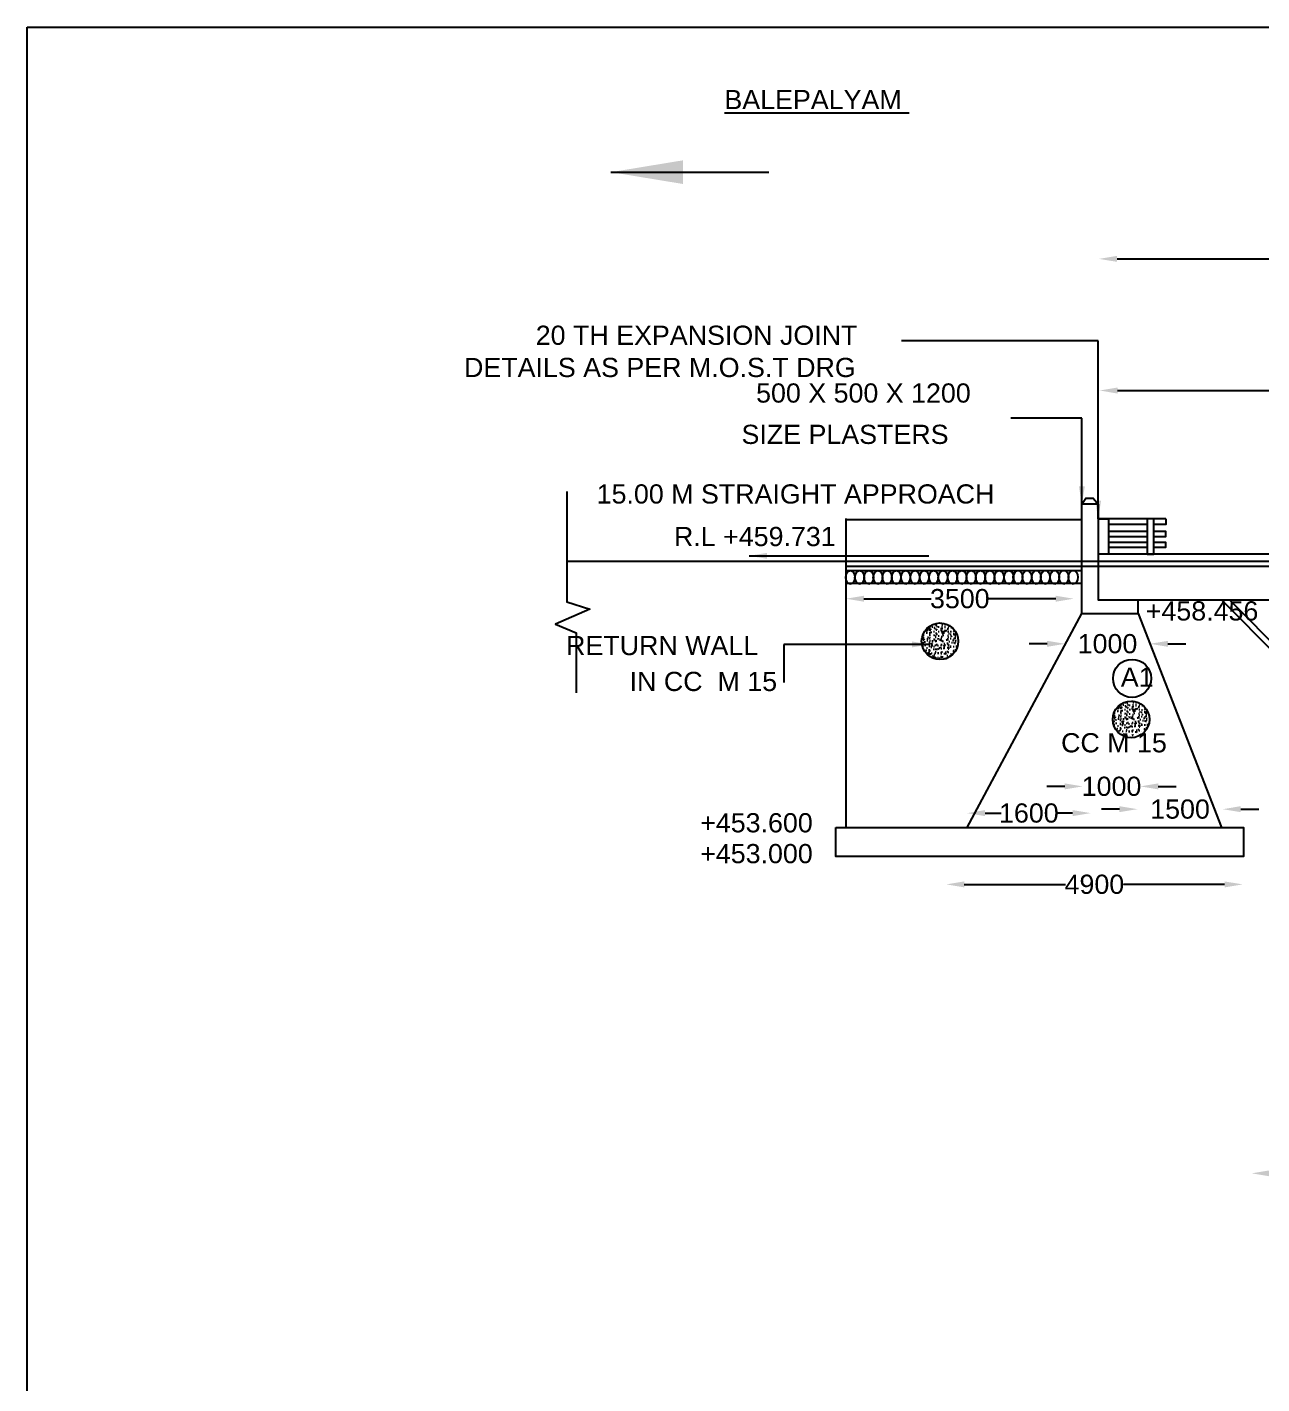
# Model space of a CAD drawing. Header units: millimetres. Extents: x 5124 to 2554707, y 2311 to 44369280.
# Drawn here: x 2437019 to 2462757, y 44341004 to 44369280 of the extents above; entities that cross this region are included whole.
import ezdxf

# ---------------------------------------------------------------- set-up
doc = ezdxf.new("R2010")
doc.units = ezdxf.units.MM
doc.header["$MEASUREMENT"] = 0
for name, color, linetype in [('DIMENSION', 7, 'Continuous'), ('DRAWING', 2, 'Continuous'), ('TEXT', 7, 'Continuous')]:
    doc.layers.add(name, color=color, linetype=linetype)
doc.styles.get("Standard").update_dxf_attribs({"font": 'arial.ttf', "height": 400})
doc.dimstyles.get("Standard").update_dxf_attribs({"dimtxt": 400, "dimasz": 375, "dimexe": 0.18, "dimexo": 0.0625, "dimgap": 0.09, "dimtad": 0, "dimdec": 0, "dimzin": 0, "dimdsep": 46, "dimtxsty": 'Standard', "dimcen": 0.09, "dimse1": 1, "dimse2": 1, "dimadec": 0, "dimazin": 0, "dimtfac": 1, "dimtdec": 0, "dimtofl": 0, "dimtmove": 0, "dimatfit": 3, "dimfxl": 1, "dimtolj": 1, "dimtzin": 0, "dimarcsym": 0})

# ---------------------------------------------------------------- blocks, each defined once
blk = doc.blocks.new('*D53')
at = {"layer": 'Defpoints', "color": 0, "transparency": 16777216}
for p in [(2459363, 44364487), (2491369, 44364487), (2491369, 44364450)]:
    blk.add_point(p, dxfattribs=at)
at = {"layer": 'TEXT', "color": 0, "lineweight": -2, "transparency": 16777216}
for p, q in [((2459738, 44364450), (2471942, 44364450)), ((2490994, 44364450), (2478791, 44364450))]:
    blk.add_line(p, q, dxfattribs=at)
at = {"layer": 'TEXT', "color": 0, "transparency": 16777216}
for points in [[(2459738, 44364513), (2459738, 44364388), (2459363, 44364450)], [(2490994, 44364513), (2490994, 44364388), (2491369, 44364450)]]:
    blk.add_solid(points, dxfattribs=at)
at = {"layer": 'TEXT', "color": 0, "transparency": 16777216, "insert": (2475366, 44364450), "char_height": 400, "attachment_point": 5}
blk.add_mtext('\\A1;3 SPANS OF 10.150 M C/C ', dxfattribs=at)
blk = doc.blocks.new('*D54')
at = {"layer": 'Defpoints', "color": 0, "transparency": 16777216}
for p in [(2459374, 44361852), (2470074, 44361852), (2470074, 44361707)]:
    blk.add_point(p, dxfattribs=at)
at = {"layer": 'TEXT', "color": 0, "lineweight": -2, "transparency": 16777216}
for p, q in [((2459749, 44361707), (2463991, 44361707)), ((2469699, 44361707), (2465457, 44361707))]:
    blk.add_line(p, q, dxfattribs=at)
at = {"layer": 'TEXT', "color": 0, "transparency": 16777216}
for points in [[(2459749, 44361769), (2459749, 44361644), (2459374, 44361707)], [(2469699, 44361769), (2469699, 44361644), (2470074, 44361707)]]:
    blk.add_solid(points, dxfattribs=at)
at = {"layer": 'TEXT', "color": 0, "transparency": 16777216, "insert": (2464724, 44361707), "char_height": 400, "attachment_point": 5}
blk.add_mtext('\\A1;10150', dxfattribs=at)
blk = doc.blocks.new('*D68')
at = {"layer": 'Defpoints', "color": 0, "transparency": 16777216}
for p in [(2456178, 44351495), (2462354, 44351495), (2462354, 44351414)]:
    blk.add_point(p, dxfattribs=at)
at = {"layer": 'TEXT', "color": 0, "lineweight": -2, "transparency": 16777216}
for p, q in [((2456553, 44351414), (2458661, 44351414)), ((2461979, 44351414), (2459871, 44351414))]:
    blk.add_line(p, q, dxfattribs=at)
at = {"layer": 'TEXT', "color": 0, "transparency": 16777216}
for points in [[(2456553, 44351476), (2456553, 44351351), (2456178, 44351414)], [(2461979, 44351476), (2461979, 44351351), (2462354, 44351414)]]:
    blk.add_solid(points, dxfattribs=at)
at = {"layer": 'TEXT', "color": 0, "transparency": 16777216, "insert": (2459266, 44351414), "char_height": 400, "attachment_point": 5}
blk.add_mtext('\\A1;4900', dxfattribs=at)
blk = doc.blocks.new('*D69')
at = {"layer": 'Defpoints', "color": 0, "transparency": 16777216}
for p in [(2459187, 44352899), (2456612, 44352601), (2459187, 44352601)]:
    blk.add_point(p, dxfattribs=at)
at = {"layer": 'TEXT', "color": 0, "lineweight": -2, "transparency": 16777216}
for p, q in [((2456987, 44352899), (2457322, 44352899)), ((2458812, 44352899), (2458477, 44352899))]:
    blk.add_line(p, q, dxfattribs=at)
at = {"layer": 'TEXT', "color": 0, "transparency": 16777216}
for points in [[(2456987, 44352962), (2456987, 44352837), (2456612, 44352899)], [(2458812, 44352962), (2458812, 44352837), (2459187, 44352899)]]:
    blk.add_solid(points, dxfattribs=at)
at = {"layer": 'TEXT', "color": 0, "transparency": 16777216, "insert": (2457899, 44352899), "char_height": 400, "attachment_point": 5}
blk.add_mtext('\\A1;1600', dxfattribs=at)
blk = doc.blocks.new('*D70')
at = {"layer": 'Defpoints', "color": 0, "transparency": 16777216}
for p in [(2459022, 44353463), (2460223, 44353463), (2460223, 44353456)]:
    blk.add_point(p, dxfattribs=at)
at = {"layer": 'TEXT', "color": 0, "lineweight": -2, "transparency": 16777216}
for p, q in [((2458647, 44353456), (2458272, 44353456)), ((2460598, 44353456), (2460973, 44353456))]:
    blk.add_line(p, q, dxfattribs=at)
at = {"layer": 'TEXT', "color": 0, "transparency": 16777216}
for points in [[(2458647, 44353519), (2458647, 44353394), (2459022, 44353456)], [(2460598, 44353519), (2460598, 44353394), (2460223, 44353456)]]:
    blk.add_solid(points, dxfattribs=at)
at = {"layer": 'TEXT', "color": 0, "transparency": 16777216, "insert": (2459623, 44353456), "char_height": 400, "attachment_point": 5}
blk.add_mtext('\\A1;1000', dxfattribs=at)
blk = doc.blocks.new('*D71')
at = {"layer": 'Defpoints', "color": 0, "transparency": 16777216}
for p in [(2460161, 44353049), (2461941, 44353049), (2461941, 44352981)]:
    blk.add_point(p, dxfattribs=at)
at = {"layer": 'TEXT', "color": 0, "lineweight": -2, "transparency": 16777216}
for p, q in [((2459786, 44352981), (2459411, 44352981)), ((2462316, 44352981), (2462691, 44352981))]:
    blk.add_line(p, q, dxfattribs=at)
at = {"layer": 'TEXT', "color": 0, "transparency": 16777216}
for points in [[(2459786, 44353044), (2459786, 44352919), (2460161, 44352981)], [(2462316, 44353044), (2462316, 44352919), (2461941, 44352981)]]:
    blk.add_solid(points, dxfattribs=at)
at = {"layer": 'TEXT', "color": 0, "transparency": 16777216, "insert": (2461051, 44352981), "char_height": 400, "attachment_point": 5}
blk.add_mtext('\\A1;1500', dxfattribs=at)
blk = doc.blocks.new('*D72')
at = {"layer": 'Defpoints', "color": 0, "transparency": 16777216}
for p in [(2458834, 44357367), (2454087, 44357327), (2458834, 44356743)]:
    blk.add_point(p, dxfattribs=at)
at = {"layer": 'TEXT', "color": 0, "lineweight": -2, "transparency": 16777216}
for p, q in [((2454462, 44357367), (2455864, 44357367)), ((2458459, 44357367), (2457057, 44357367))]:
    blk.add_line(p, q, dxfattribs=at)
at = {"layer": 'TEXT', "color": 0, "transparency": 16777216}
for points in [[(2454462, 44357430), (2454462, 44357305), (2454087, 44357367)], [(2458459, 44357430), (2458459, 44357305), (2458834, 44357367)]]:
    blk.add_solid(points, dxfattribs=at)
at = {"layer": 'TEXT', "color": 0, "transparency": 16777216, "insert": (2456460, 44357367), "char_height": 400, "attachment_point": 5}
blk.add_mtext('\\A1;3500', dxfattribs=at)
blk = doc.blocks.new('*D73')
at = {"layer": 'Defpoints', "color": 0, "transparency": 16777216}
for p in [(2458655, 44356409), (2460424, 44356428), (2460424, 44356428)]:
    blk.add_point(p, dxfattribs=at)
at = {"layer": 'TEXT', "color": 0, "lineweight": -2, "transparency": 16777216}
for p, q in [((2458280, 44356428), (2457905, 44356428)), ((2460799, 44356428), (2461174, 44356428))]:
    blk.add_line(p, q, dxfattribs=at)
at = {"layer": 'TEXT', "color": 0, "transparency": 16777216}
for points in [[(2458280, 44356490), (2458280, 44356365), (2458655, 44356428)], [(2460799, 44356490), (2460799, 44356365), (2460424, 44356428)]]:
    blk.add_solid(points, dxfattribs=at)
at = {"layer": 'TEXT', "color": 0, "transparency": 16777216, "insert": (2459539, 44356428), "char_height": 400, "attachment_point": 5}
blk.add_mtext('\\A1;1000', dxfattribs=at)
blk = doc.blocks.new('*D76')
at = {"layer": 'Defpoints', "color": 0, "transparency": 16777216}
for p in [(2462545, 44345476), (2466605, 44345476), (2466605, 44345392)]:
    blk.add_point(p, dxfattribs=at)
at = {"layer": 'TEXT', "color": 0, "lineweight": -2, "transparency": 16777216}
for p, q in [((2462920, 44345392), (2463975, 44345392)), ((2466230, 44345392), (2465175, 44345392))]:
    blk.add_line(p, q, dxfattribs=at)
at = {"layer": 'TEXT', "color": 0, "transparency": 16777216}
for points in [[(2462920, 44345454), (2462920, 44345329), (2462545, 44345392)], [(2466230, 44345454), (2466230, 44345329), (2466605, 44345392)]]:
    blk.add_solid(points, dxfattribs=at)
at = {"layer": 'TEXT', "color": 0, "transparency": 16777216, "insert": (2464575, 44345392), "char_height": 400, "attachment_point": 5}
blk.add_mtext('\\A1;6585', dxfattribs=at)

msp = doc.modelspace()

# ---------------------------------------------------------------- hatches: boundary and pattern name
at = {"layer": 'TEXT'}
h = msp.add_hatch(dxfattribs=at)
h.set_pattern_fill('AR-CONC', color=0, scale=25)
h.set_pattern_definition([(50, (-37686.4, 198.4), (179.31504565, -15.68803375), [18.75, -206.25]), (355, (-37686.4, 198.4), (-34.6878334, 188.0480334), [15, -165]), (100.45144446, (-37671.46, 197.1), (144.6272117, 172.35999774), [15.935048, -175.285528]), (46.1842, (-37686.4, 248.4), (266.8103327, -41.3798202), [28.125, -309.375]), (96.6356355, (-37664.17, 244.96), (233.6654864, 243.5296502), [23.9025855, -262.92844]), (351.184164, (-37686.4, 248.4), (233.6654863, 243.52965), [22.5, -247.5000002]), (21, (-37661.4, 235.9), (149.22676303, -100.65472267), [18.75, -206.25]), (326, (-37661.4, 235.9), (60.828833, 181.28751126), [15, -165]), (71.45144474, (-37648.97, 227.52), (210.0555942, 80.6327882), [15.9350475, -175.285528]), (37.5, (-37686.4, 198.406), (3.03996383, 83.22346346), [0, -163, 0, -167.5, 0, -165.625]), (7.5, (-37686.4, 198.41), (65.76738436, 98.60292797), [0, -95.5, 0, -159.25, 0, -63.125]), (327.5, (-37742.15, 198.406), (133.45560904, -5.63871793), [0, -62.5, 0, -195, 0, -258.75]), (317.5, (-37767.15, 198.41), (145.79654234, 25.02624558), [0, -81.25, 0, -129.5, 0, -183.75])])
h.paths.add_polyline_path([(2455664.9, 44356480.4, 1), (2456428.8, 44356480.4, 1)])
h = msp.add_hatch(dxfattribs=at)
h.set_pattern_fill('AR-CONC', color=0, scale=25)
h.set_pattern_definition([(50, (-33703.63, -1429.41), (179.31504565, -15.68803375), [18.75, -206.25]), (355, (-33703.63, -1429.41), (-34.6878334, 188.0480334), [15, -165]), (100.45144446, (-33688.68, -1430.72), (144.6272117, 172.35999774), [15.935048, -175.285528]), (46.1842, (-33703.63, -1379.41), (266.8103327, -41.3798202), [28.125, -309.375]), (96.6356355, (-33681.4, -1382.86), (233.6654864, 243.5296502), [23.9025855, -262.92844]), (351.184164, (-33703.63, -1379.4), (233.6654863, 243.52965), [22.5, -247.5000002]), (21, (-33678.63, -1391.91), (149.22676303, -100.65472267), [18.75, -206.25]), (326, (-33678.63, -1391.91), (60.828833, 181.28751126), [15, -165]), (71.45144474, (-33666.19, -1400.3), (210.0555942, 80.6327882), [15.9350475, -175.285528]), (37.5, (-33703.625, -1429.41), (3.03996383, 83.22346346), [0, -163, 0, -167.5, 0, -165.625]), (7.5, (-33703.625, -1429.41), (65.76738436, 98.60292797), [0, -95.5, 0, -159.25, 0, -63.125]), (327.5, (-33759.375, -1429.41), (133.45560904, -5.63871793), [0, -62.5, 0, -195, 0, -258.75]), (317.5, (-33784.38, -1429.41), (145.79654234, 25.02624558), [0, -81.25, 0, -129.5, 0, -183.75])])
h.paths.add_polyline_path([(2459647.7, 44354852.6, 1), (2460411.6, 44354852.6, 1)])

# ---------------------------------------------------------------- linework, layer by layer
at = {"layer": 'DIMENSION'}
msp.add_lwpolyline([(2459004.7, 44359012.2), (2454086.6, 44359012.2)], dxfattribs=at)
for centre in [(2454179.2, 44357813), (2454371.3, 44357813), (2454563.3, 44357813), (2454753.3, 44357813), (2454947.4, 44357813), (2455138.2, 44357813), (2455332.2, 44357813), (2455526.2, 44357813), (2455720.3, 44357813), (2455914.3, 44357813), (2456108.3, 44357813), (2456306.3, 44357813), (2456503.2, 44357813), (2456697.2, 44357813), (2456891.2, 44357813), (2457087.2, 44357813), (2457281.3, 44357813), (2457481.3, 44357813), (2457670, 44357815.4), (2457862.1, 44357815.4), (2458054.1, 44357815.4), (2458244.1, 44357815.4), (2458438.1, 44357815.4), (2458629, 44357815.4), (2458823, 44357815.4)]:
    msp.add_ellipse(centre, major_axis=(0, -142), ratio=0.6760549, dxfattribs=at)
msp.add_ellipse((2457673.3, 44357813), major_axis=(0, -142), ratio=0.6760549, start_param=3.4708185, end_param=5.9539594, dxfattribs=at)
at = {"layer": 'DRAWING', "color": 0}
for points in [[(2448270.3, 44359600.2), (2448270.3, 44357303.6), (2448746.3, 44357151.5), (2448035.8, 44356838.3), (2448461.6, 44356655.6), (2448461.6, 44355408.9)], [(2456612.1, 44352601), (2459004.7, 44357061.5), (2459004.7, 44359338.7), (2459086.4, 44359463.2), (2459242.1, 44359463.2), (2459342.8, 44359335.1), (2459004.7, 44359335.1)], [(2459342.8, 44359335.1), (2459342.8, 44357345.1), (2491533, 44357345.1), (2491533, 44359257.8), (2491593.7, 44359386.9), (2491717.5, 44359386.9), (2491795.8, 44359268.7), (2491795.8, 44357008.3), (2493474.4, 44352582.3)], [(2454086.6, 44359039.3), (2454086.6, 44352594)], [(2459342.8, 44359032.8), (2459561.2, 44359032.8), (2459561.2, 44358295)], [(2460365.8, 44359032.8), (2459342.8, 44359032.8)], [(2460365.8, 44359032.8), (2460365.8, 44358295), (2460506.9, 44358295), (2460506.9, 44359032.8)], [(2460506.9, 44359032.8), (2460365.8, 44359032.8)], [(2460756.1, 44359032.8), (2460756.1, 44358911.4), (2460506.9, 44358911.4)], [(2460756.1, 44359032.8), (2460506.9, 44359032.8)], [(2460365.8, 44358911.4), (2459561.2, 44358911.4)], [(2460365.8, 44358770.2), (2459561.2, 44358770.2), (2459561.2, 44358663.9), (2460365.8, 44358663.9)], [(2460506.9, 44358663.9), (2460756.1, 44358663.9), (2460756.1, 44358770.2), (2460506.9, 44358770.2)], [(2460365.8, 44358540.2), (2459561.2, 44358540.2), (2459561.2, 44358442.8), (2460365.8, 44358442.8)], [(2460506.9, 44358442.8), (2460756.1, 44358442.8), (2460756.1, 44358540.2), (2460506.9, 44358540.2)], [(2491358.8, 44358295), (2459342.8, 44358295)], [(2500544.2, 44358146.7), (2454123.3, 44358146.7), (2448270.3, 44358146.7)], [(2495336, 44358038.8), (2454086.6, 44358038.8)], [(2459004.7, 44357946.6), (2454086.6, 44357946.6)], [(2459004.7, 44357686.3), (2454086.6, 44357686.3)], [(2459004.7, 44357061.5), (2460176.2, 44357061.5), (2460176.2, 44357345.1)], [(2461917.2, 44357345.1), (2466598.1, 44352637.3), (2484280.8, 44352637.3), (2488956.7, 44357345.1)], [(2462078.5, 44357345.1), (2466645.7, 44352751.7), (2484233.1, 44352751.7), (2488795.5, 44357345.1)], [(2460176.2, 44357061.5), (2461917.2, 44352601)]]:
    msp.add_lwpolyline(points, dxfattribs=at)
msp.add_lwpolyline([(2453877.6, 44352601), (2462375.6, 44352601), (2462375.6, 44351992.6), (2453877.6, 44351992.6)], close=True, dxfattribs=at)
at = {"layer": 'TEXT', "color": 0}
msp.add_lwpolyline([(2437018.5, 44369280), (2554648.5, 44369280), (2554648.5, 44291267.9), (2437018.5, 44291267.9)], close=True, dxfattribs=at)
for centre, radius in [((2456046.9, 44356480.4), 381.9), ((2460050.5, 44355707.5), 396.4), ((2460029.7, 44354852.6), 381.9)]:
    msp.add_circle(centre, radius, dxfattribs=at)

# ---------------------------------------------------------------- texts
for s, p in [('%%UBALEPALYAM ', (2451553.3, 44367570.7)), ('20 TH EXPANSION JOINT ', (2447620.2, 44362658.7)), ('DETAILS AS PER M.O.S.T DRG', (2446125.5, 44361987.3)), ('500 X 500 X 1200', (2452214, 44361455)), ('SIZE PLASTERS ', (2451909.6, 44360593.2)), ('15.00 M STRAIGHT APPROACH ', (2448890.7, 44359351.3)), ('R.L +459.731 ', (2450501.9, 44358464)), ('+458.456', (2460337.2, 44356913.6)), ('RETURN WALL ', (2448253.3, 44356192.6)), ('A1', (2459816.2, 44355532.5)), ('IN CC  M 15 ', (2449577.5, 44355443.7)), ('CC M 15 ', (2458571.1, 44354165.5)), ('+453.600', (2451048.5, 44352498.2)), ('+453.000', (2451048.5, 44351855.6))]:
    msp.add_text(s, height=400, dxfattribs=at).set_placement(p)

# ---------------------------------------------------------------- dimensions: what is measured, and where the dimension line sits
for base, p1, p2, text, picture, middle in [((2491369.4, 44364450.4), (2459363.4, 44364487.2), (2491369.4, 44364487.2), '3 SPANS OF 10.150 M C/C ', '*D53', (2475366.4, 44364450.4)), ((2470073.5, 44361706.9), (2459374.4, 44361852.1), (2470073.5, 44361852.1), '10150', '*D54', (2464724, 44361706.9)), ((2458833.9, 44357367.1), (2454086.6, 44357327.5), (2458833.9, 44356743), '3500', '*D72', (2456460.3, 44357367.1)), ((2460423.5, 44356427.8), (2458654.7, 44356409), (2460423.5, 44356427.8), '1000', '*D73', (2459539.1, 44356427.8)), ((2460223.3, 44353456), (2459022.4, 44353463.2), (2460223.3, 44353463.2), '1000', '*D70', (2459622.8, 44353456)), ((2459186.8, 44352899), (2456612.1, 44352601), (2459186.8, 44352601), '1600', '*D69', (2457899.4, 44352899)), ((2461941.2, 44352981.2), (2460161.4, 44353048.5), (2461941.2, 44353048.5), '1500', '*D71', (2461051.3, 44352981.2)), ((2462353.8, 44351413.6), (2456178.5, 44351494.9), (2462353.8, 44351494.9), '4900', '*D68', (2459266.1, 44351413.6)), ((2466605.1, 44345391.6), (2462545.1, 44345475.9), (2466605.1, 44345475.9), '6585', '*D76', (2464575.1, 44345391.6))]:
    dim = msp.add_linear_dim(base=base, p1=p1, p2=p2, text=text, dimstyle='Standard', dxfattribs=at)
    dim.commit()
    dim.dimension.update_dxf_attribs({"geometry": picture, "text_midpoint": middle})

# ---------------------------------------------------------------- leaders
at = {"layer": 'DIMENSION'}
for points in [[(2452067, 44358261.3), (2455817.4, 44358261.3)], [(2455837.9, 44356415.4), (2452791.8, 44356415.4), (2452791.8, 44355624.6)]]:
    msp.add_leader(points, dimstyle='Standard', override={"dimgap": 0.09, "dimtad": 0}, dxfattribs=at)
at = {"layer": 'TEXT', "color": 0}
for points, override in [([(2449188.7, 44366257.6), (2452477.5, 44366257.6)], {"dimasz": 1500}), ([(2459342.8, 44359032.8), (2459342.8, 44362739.9), (2455242.9, 44362739.9)], {"dimgap": 0.09, "dimtad": 0}), ([(2459004.7, 44359335.1), (2459004.7, 44361129.6), (2457526.5, 44361131.6)], {"dimgap": 0.09, "dimtad": 0})]:
    msp.add_leader(points, dimstyle='Standard', override=override, dxfattribs=at)

doc.saveas('drawing.dxf')
